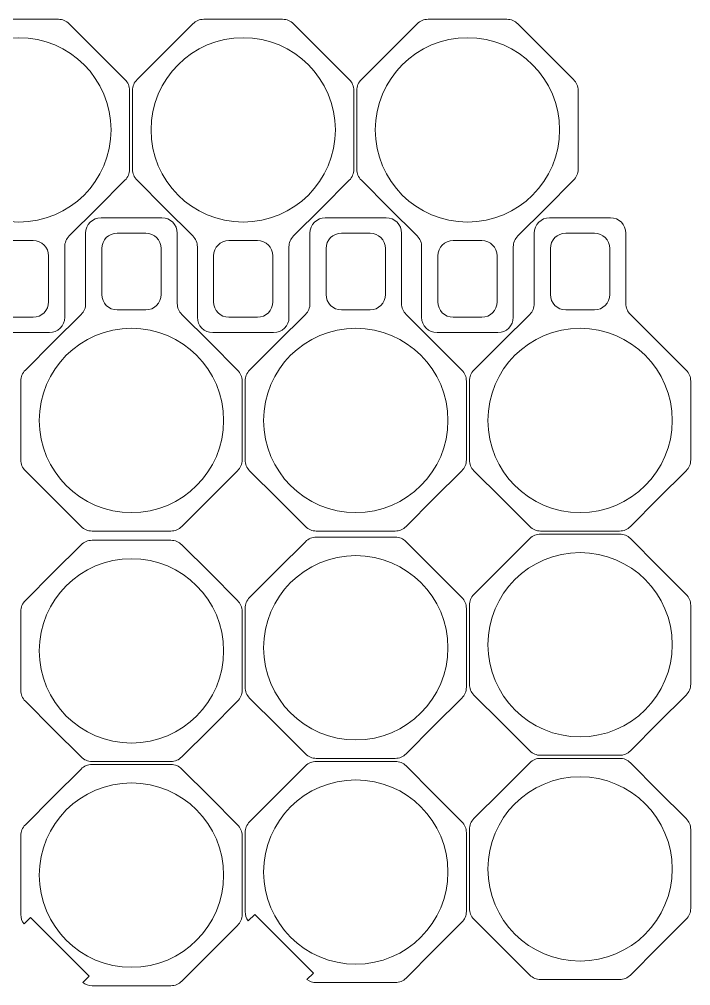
# Model space of a CAD drawing. Header units: centimetres. Extents: x -35.1 to 37.8, y 61.5 to 93.7.
# Drawn here: x 15.97 to 37.82, y 62.22 to 93.68 of the extents above; entities that cross this region are included whole.
import ezdxf

# ---------------------------------------------------------------- set-up
doc = ezdxf.new("R2010")
doc.units = ezdxf.units.CM
doc.header["$MEASUREMENT"] = 0
doc.layers.add('Layer 1', color=7, linetype='Continuous')

msp = doc.modelspace()

# ---------------------------------------------------------------- linework, layer by layer
at = {"layer": 'Layer 1', "lineweight": 9}
for points, knots in [([(17.44861, 86.27296), (17.44861, 86.27296), (17.44861, 83.98007), (17.44861, 83.98007), (17.44861, 83.98007), (17.44861, 83.70468), (17.224, 83.48007), (16.94861, 83.48007), (16.94861, 83.48007), (16.94861, 83.48007), (14.96627, 83.48007), (14.96627, 83.48007), (14.96627, 83.48007), (14.69088, 83.48007), (14.46627, 83.70468), (14.46627, 83.98007), (14.46627, 83.98007), (14.46627, 83.98007), (14.46627, 86.27296), (14.46627, 86.27296), (14.46627, 86.27296), (14.46627, 86.41066), (14.41719, 86.52915), (14.31983, 86.62652), (14.31983, 86.62652), (14.31983, 86.62652), (13.41186, 87.53449), (13.41186, 87.53449), (13.41186, 87.53449), (13.41186, 87.53449), (12.50389, 88.44245), (12.50389, 88.44245), (12.50389, 88.44245), (12.40652, 88.53982), (12.35744, 88.65831), (12.35744, 88.79601), (12.35744, 88.79601), (12.35744, 88.79601), (12.35744, 90.08007), (12.35744, 90.08007), (12.35744, 90.08007), (12.35744, 90.08007), (12.35744, 91.36413), (12.35744, 91.36413), (12.35744, 91.36413), (12.35744, 91.50183), (12.40652, 91.62032), (12.50389, 91.71769), (12.50389, 91.71769), (12.50389, 91.71769), (13.41186, 92.62565), (13.41186, 92.62565), (13.41186, 92.62565), (13.41186, 92.62565), (14.31982, 93.53362), (14.31982, 93.53362), (14.31982, 93.53362), (14.41719, 93.63099), (14.53568, 93.68007), (14.67338, 93.68007), (14.67338, 93.68007), (14.67338, 93.68007), (15.95744, 93.68007), (15.95744, 93.68007), (15.95744, 93.68007), (15.95744, 93.68007), (17.2415, 93.68007), (17.2415, 93.68007), (17.2415, 93.68007), (17.3792, 93.68007), (17.49769, 93.63099), (17.59506, 93.53362), (17.59506, 93.53362), (17.59506, 93.53362), (18.50302, 92.62565), (18.50302, 92.62565), (18.50302, 92.62565), (18.50302, 92.62565), (19.41099, 91.71769), (19.41099, 91.71769), (19.41099, 91.71769), (19.50836, 91.62032), (19.55744, 91.50183), (19.55744, 91.36413), (19.55744, 91.36413), (19.55744, 91.36413), (19.55744, 90.08007), (19.55744, 90.08007), (19.55744, 90.08007), (19.55744, 90.08007), (19.55744, 88.79601), (19.55744, 88.79601), (19.55744, 88.79601), (19.55744, 88.65831), (19.50836, 88.53982), (19.41099, 88.44245), (19.41099, 88.44245), (19.41099, 88.44245), (18.50302, 87.53449), (18.50302, 87.53449), (18.50302, 87.53449), (18.50302, 87.53449), (17.59505, 86.62652), (17.59505, 86.62652), (17.59505, 86.62652), (17.49768, 86.52915), (17.44861, 86.41066), (17.44861, 86.27296)], [0, 0, 0, 0, 0.03571429, 0.03571429, 0.03571429, 0.03571429, 0.07142857, 0.07142857, 0.07142857, 0.07142857, 0.10714286, 0.10714286, 0.10714286, 0.10714286, 0.14285714, 0.14285714, 0.14285714, 0.14285714, 0.17857143, 0.17857143, 0.17857143, 0.17857143, 0.21428571, 0.21428571, 0.21428571, 0.21428571, 0.25, 0.25, 0.25, 0.25, 0.28571429, 0.28571429, 0.28571429, 0.28571429, 0.32142857, 0.32142857, 0.32142857, 0.32142857, 0.35714286, 0.35714286, 0.35714286, 0.35714286, 0.39285714, 0.39285714, 0.39285714, 0.39285714, 0.42857143, 0.42857143, 0.42857143, 0.42857143, 0.46428571, 0.46428571, 0.46428571, 0.46428571, 0.5, 0.5, 0.5, 0.5, 0.53571429, 0.53571429, 0.53571429, 0.53571429, 0.57142857, 0.57142857, 0.57142857, 0.57142857, 0.60714286, 0.60714286, 0.60714286, 0.60714286, 0.64285714, 0.64285714, 0.64285714, 0.64285714, 0.67857143, 0.67857143, 0.67857143, 0.67857143, 0.71428571, 0.71428571, 0.71428571, 0.71428571, 0.75, 0.75, 0.75, 0.75, 0.78571429, 0.78571429, 0.78571429, 0.78571429, 0.82142857, 0.82142857, 0.82142857, 0.82142857, 0.85714286, 0.85714286, 0.85714286, 0.85714286, 0.89285714, 0.89285714, 0.89285714, 0.89285714, 0.92857143, 0.92857143, 0.92857143, 0.92857143, 1, 1, 1, 1]), ([(24.74861, 86.27296), (24.74861, 86.27296), (24.74861, 83.98007), (24.74861, 83.98007), (24.74861, 83.98007), (24.74861, 83.70468), (24.524, 83.48007), (24.24861, 83.48007), (24.24861, 83.48007), (24.24861, 83.48007), (22.26627, 83.48007), (22.26627, 83.48007), (22.26627, 83.48007), (21.99088, 83.48007), (21.76627, 83.70468), (21.76627, 83.98007), (21.76627, 83.98007), (21.76627, 83.98007), (21.76627, 86.27296), (21.76627, 86.27296), (21.76627, 86.27296), (21.76627, 86.41066), (21.71719, 86.52915), (21.61983, 86.62652), (21.61983, 86.62652), (21.61983, 86.62652), (20.71186, 87.53449), (20.71186, 87.53449), (20.71186, 87.53449), (20.71186, 87.53449), (19.80389, 88.44245), (19.80389, 88.44245), (19.80389, 88.44245), (19.70652, 88.53982), (19.65744, 88.65831), (19.65744, 88.79601), (19.65744, 88.79601), (19.65744, 88.79601), (19.65744, 90.08007), (19.65744, 90.08007), (19.65744, 90.08007), (19.65744, 90.08007), (19.65744, 91.36413), (19.65744, 91.36413), (19.65744, 91.36413), (19.65744, 91.50183), (19.70652, 91.62032), (19.80389, 91.71769), (19.80389, 91.71769), (19.80389, 91.71769), (20.71186, 92.62565), (20.71186, 92.62565), (20.71186, 92.62565), (20.71186, 92.62565), (21.61982, 93.53362), (21.61982, 93.53362), (21.61982, 93.53362), (21.71719, 93.63099), (21.83568, 93.68007), (21.97338, 93.68007), (21.97338, 93.68007), (21.97338, 93.68007), (23.25744, 93.68007), (23.25744, 93.68007), (23.25744, 93.68007), (23.25744, 93.68007), (24.5415, 93.68007), (24.5415, 93.68007), (24.5415, 93.68007), (24.6792, 93.68007), (24.79769, 93.63099), (24.89506, 93.53362), (24.89506, 93.53362), (24.89506, 93.53362), (25.80302, 92.62565), (25.80302, 92.62565), (25.80302, 92.62565), (25.80302, 92.62565), (26.71099, 91.71769), (26.71099, 91.71769), (26.71099, 91.71769), (26.80836, 91.62032), (26.85744, 91.50183), (26.85744, 91.36413), (26.85744, 91.36413), (26.85744, 91.36413), (26.85744, 90.08007), (26.85744, 90.08007), (26.85744, 90.08007), (26.85744, 90.08007), (26.85744, 88.79601), (26.85744, 88.79601), (26.85744, 88.79601), (26.85744, 88.65831), (26.80836, 88.53982), (26.71099, 88.44245), (26.71099, 88.44245), (26.71099, 88.44245), (25.80302, 87.53449), (25.80302, 87.53449), (25.80302, 87.53449), (25.80302, 87.53449), (24.89505, 86.62652), (24.89505, 86.62652), (24.89505, 86.62652), (24.79768, 86.52915), (24.74861, 86.41066), (24.74861, 86.27296)], [0, 0, 0, 0, 0.03571429, 0.03571429, 0.03571429, 0.03571429, 0.07142857, 0.07142857, 0.07142857, 0.07142857, 0.10714286, 0.10714286, 0.10714286, 0.10714286, 0.14285714, 0.14285714, 0.14285714, 0.14285714, 0.17857143, 0.17857143, 0.17857143, 0.17857143, 0.21428571, 0.21428571, 0.21428571, 0.21428571, 0.25, 0.25, 0.25, 0.25, 0.28571429, 0.28571429, 0.28571429, 0.28571429, 0.32142857, 0.32142857, 0.32142857, 0.32142857, 0.35714286, 0.35714286, 0.35714286, 0.35714286, 0.39285714, 0.39285714, 0.39285714, 0.39285714, 0.42857143, 0.42857143, 0.42857143, 0.42857143, 0.46428571, 0.46428571, 0.46428571, 0.46428571, 0.5, 0.5, 0.5, 0.5, 0.53571429, 0.53571429, 0.53571429, 0.53571429, 0.57142857, 0.57142857, 0.57142857, 0.57142857, 0.60714286, 0.60714286, 0.60714286, 0.60714286, 0.64285714, 0.64285714, 0.64285714, 0.64285714, 0.67857143, 0.67857143, 0.67857143, 0.67857143, 0.71428571, 0.71428571, 0.71428571, 0.71428571, 0.75, 0.75, 0.75, 0.75, 0.78571429, 0.78571429, 0.78571429, 0.78571429, 0.82142857, 0.82142857, 0.82142857, 0.82142857, 0.85714286, 0.85714286, 0.85714286, 0.85714286, 0.89285714, 0.89285714, 0.89285714, 0.89285714, 0.92857143, 0.92857143, 0.92857143, 0.92857143, 1, 1, 1, 1]), ([(32.04861, 86.27296), (32.04861, 86.27296), (32.04861, 83.98007), (32.04861, 83.98007), (32.04861, 83.98007), (32.04861, 83.70468), (31.824, 83.48007), (31.54861, 83.48007), (31.54861, 83.48007), (31.54861, 83.48007), (29.56627, 83.48007), (29.56627, 83.48007), (29.56627, 83.48007), (29.29088, 83.48007), (29.06627, 83.70468), (29.06627, 83.98007), (29.06627, 83.98007), (29.06627, 83.98007), (29.06627, 86.27296), (29.06627, 86.27296), (29.06627, 86.27296), (29.06627, 86.41066), (29.01719, 86.52915), (28.91983, 86.62652), (28.91983, 86.62652), (28.91983, 86.62652), (28.01186, 87.53449), (28.01186, 87.53449), (28.01186, 87.53449), (28.01186, 87.53449), (27.10389, 88.44245), (27.10389, 88.44245), (27.10389, 88.44245), (27.00652, 88.53982), (26.95744, 88.65831), (26.95744, 88.79601), (26.95744, 88.79601), (26.95744, 88.79601), (26.95744, 90.08007), (26.95744, 90.08007), (26.95744, 90.08007), (26.95744, 90.08007), (26.95744, 91.36413), (26.95744, 91.36413), (26.95744, 91.36413), (26.95744, 91.50183), (27.00652, 91.62032), (27.10389, 91.71769), (27.10389, 91.71769), (27.10389, 91.71769), (28.01186, 92.62565), (28.01186, 92.62565), (28.01186, 92.62565), (28.01186, 92.62565), (28.91982, 93.53362), (28.91982, 93.53362), (28.91982, 93.53362), (29.01719, 93.63099), (29.13568, 93.68007), (29.27338, 93.68007), (29.27338, 93.68007), (29.27338, 93.68007), (30.55744, 93.68007), (30.55744, 93.68007), (30.55744, 93.68007), (30.55744, 93.68007), (31.8415, 93.68007), (31.8415, 93.68007), (31.8415, 93.68007), (31.9792, 93.68007), (32.09769, 93.63099), (32.19506, 93.53362), (32.19506, 93.53362), (32.19506, 93.53362), (33.10302, 92.62565), (33.10302, 92.62565), (33.10302, 92.62565), (33.10302, 92.62565), (34.01099, 91.71769), (34.01099, 91.71769), (34.01099, 91.71769), (34.10836, 91.62032), (34.15744, 91.50183), (34.15744, 91.36413), (34.15744, 91.36413), (34.15744, 91.36413), (34.15744, 90.08007), (34.15744, 90.08007), (34.15744, 90.08007), (34.15744, 90.08007), (34.15744, 88.79601), (34.15744, 88.79601), (34.15744, 88.79601), (34.15744, 88.65831), (34.10836, 88.53982), (34.01099, 88.44245), (34.01099, 88.44245), (34.01099, 88.44245), (33.10302, 87.53449), (33.10302, 87.53449), (33.10302, 87.53449), (33.10302, 87.53449), (32.19505, 86.62652), (32.19505, 86.62652), (32.19505, 86.62652), (32.09768, 86.52915), (32.04861, 86.41066), (32.04861, 86.27296)], [0, 0, 0, 0, 0.03571429, 0.03571429, 0.03571429, 0.03571429, 0.07142857, 0.07142857, 0.07142857, 0.07142857, 0.10714286, 0.10714286, 0.10714286, 0.10714286, 0.14285714, 0.14285714, 0.14285714, 0.14285714, 0.17857143, 0.17857143, 0.17857143, 0.17857143, 0.21428571, 0.21428571, 0.21428571, 0.21428571, 0.25, 0.25, 0.25, 0.25, 0.28571429, 0.28571429, 0.28571429, 0.28571429, 0.32142857, 0.32142857, 0.32142857, 0.32142857, 0.35714286, 0.35714286, 0.35714286, 0.35714286, 0.39285714, 0.39285714, 0.39285714, 0.39285714, 0.42857143, 0.42857143, 0.42857143, 0.42857143, 0.46428571, 0.46428571, 0.46428571, 0.46428571, 0.5, 0.5, 0.5, 0.5, 0.53571429, 0.53571429, 0.53571429, 0.53571429, 0.57142857, 0.57142857, 0.57142857, 0.57142857, 0.60714286, 0.60714286, 0.60714286, 0.60714286, 0.64285714, 0.64285714, 0.64285714, 0.64285714, 0.67857143, 0.67857143, 0.67857143, 0.67857143, 0.71428571, 0.71428571, 0.71428571, 0.71428571, 0.75, 0.75, 0.75, 0.75, 0.78571429, 0.78571429, 0.78571429, 0.78571429, 0.82142857, 0.82142857, 0.82142857, 0.82142857, 0.85714286, 0.85714286, 0.85714286, 0.85714286, 0.89285714, 0.89285714, 0.89285714, 0.89285714, 0.92857143, 0.92857143, 0.92857143, 0.92857143, 1, 1, 1, 1]), ([(18.95744, 90.08007), (18.95744, 88.42322), (17.61429, 87.08007), (15.95744, 87.08007), (15.95744, 87.08007), (14.30059, 87.08007), (12.95744, 88.42322), (12.95744, 90.08007), (12.95744, 90.08007), (12.95744, 91.73692), (14.30059, 93.08007), (15.95744, 93.08007), (15.95744, 93.08007), (17.61429, 93.08007), (18.95744, 91.73692), (18.95744, 90.08007)], [0, 0, 0, 0, 0.2, 0.2, 0.2, 0.2, 0.4, 0.4, 0.4, 0.4, 0.6, 0.6, 0.6, 0.6, 1, 1, 1, 1]), ([(26.25744, 90.08007), (26.25744, 88.42322), (24.91429, 87.08007), (23.25744, 87.08007), (23.25744, 87.08007), (21.60059, 87.08007), (20.25744, 88.42322), (20.25744, 90.08007), (20.25744, 90.08007), (20.25744, 91.73692), (21.60059, 93.08007), (23.25744, 93.08007), (23.25744, 93.08007), (24.91429, 93.08007), (26.25744, 91.73692), (26.25744, 90.08007)], [0, 0, 0, 0, 0.2, 0.2, 0.2, 0.2, 0.4, 0.4, 0.4, 0.4, 0.6, 0.6, 0.6, 0.6, 1, 1, 1, 1]), ([(33.55744, 90.08007), (33.55744, 88.42322), (32.21429, 87.08007), (30.55744, 87.08007), (30.55744, 87.08007), (28.90059, 87.08007), (27.55744, 88.42322), (27.55744, 90.08007), (27.55744, 90.08007), (27.55744, 91.73692), (28.90059, 93.08007), (30.55744, 93.08007), (30.55744, 93.08007), (32.21429, 93.08007), (33.55744, 91.73692), (33.55744, 90.08007)], [0, 0, 0, 0, 0.2, 0.2, 0.2, 0.2, 0.4, 0.4, 0.4, 0.4, 0.6, 0.6, 0.6, 0.6, 1, 1, 1, 1]), ([(18.13072, 84.42812), (18.13072, 84.42812), (18.13072, 86.72101), (18.13072, 86.72101), (18.13072, 86.72101), (18.13072, 86.9964), (18.35533, 87.22101), (18.63072, 87.22101), (18.63072, 87.22101), (18.63072, 87.22101), (20.61306, 87.22101), (20.61306, 87.22101), (20.61306, 87.22101), (20.88845, 87.22101), (21.11306, 86.9964), (21.11306, 86.72101), (21.11306, 86.72101), (21.11306, 86.72101), (21.11306, 84.42812), (21.11306, 84.42812), (21.11306, 84.42812), (21.11306, 84.29042), (21.16214, 84.17193), (21.2595, 84.07456), (21.2595, 84.07456), (21.2595, 84.07456), (22.16747, 83.16659), (22.16747, 83.16659), (22.16747, 83.16659), (22.16747, 83.16659), (23.07544, 82.25863), (23.07544, 82.25863), (23.07544, 82.25863), (23.17281, 82.16126), (23.22189, 82.04277), (23.22189, 81.90507), (23.22189, 81.90507), (23.22189, 81.90507), (23.22189, 80.62101), (23.22189, 80.62101), (23.22189, 80.62101), (23.22189, 80.62101), (23.22189, 79.33695), (23.22189, 79.33695), (23.22189, 79.33695), (23.22189, 79.19925), (23.17281, 79.08076), (23.07544, 78.98339), (23.07544, 78.98339), (23.07544, 78.98339), (22.16747, 78.07543), (22.16747, 78.07543), (22.16747, 78.07543), (22.16747, 78.07543), (21.25951, 77.16746), (21.25951, 77.16746), (21.25951, 77.16746), (21.16214, 77.07009), (21.04365, 77.02101), (20.90595, 77.02101), (20.90595, 77.02101), (20.90595, 77.02101), (19.62189, 77.02101), (19.62189, 77.02101), (19.62189, 77.02101), (19.62189, 77.02101), (18.33783, 77.02101), (18.33783, 77.02101), (18.33783, 77.02101), (18.20013, 77.02101), (18.08164, 77.07009), (17.98427, 77.16746), (17.98427, 77.16746), (17.98427, 77.16746), (17.07631, 78.07543), (17.07631, 78.07543), (17.07631, 78.07543), (17.07631, 78.07543), (16.16834, 78.98339), (16.16834, 78.98339), (16.16834, 78.98339), (16.07097, 79.08076), (16.02189, 79.19925), (16.02189, 79.33695), (16.02189, 79.33695), (16.02189, 79.33695), (16.02189, 80.62101), (16.02189, 80.62101), (16.02189, 80.62101), (16.02189, 80.62101), (16.02189, 81.90507), (16.02189, 81.90507), (16.02189, 81.90507), (16.02189, 82.04277), (16.07097, 82.16126), (16.16834, 82.25863), (16.16834, 82.25863), (16.16834, 82.25863), (17.07631, 83.16659), (17.07631, 83.16659), (17.07631, 83.16659), (17.07631, 83.16659), (17.98428, 84.07456), (17.98428, 84.07456), (17.98428, 84.07456), (18.08165, 84.17193), (18.13072, 84.29042), (18.13072, 84.42812)], [0, 0, 0, 0, 0.03571429, 0.03571429, 0.03571429, 0.03571429, 0.07142857, 0.07142857, 0.07142857, 0.07142857, 0.10714286, 0.10714286, 0.10714286, 0.10714286, 0.14285714, 0.14285714, 0.14285714, 0.14285714, 0.17857143, 0.17857143, 0.17857143, 0.17857143, 0.21428571, 0.21428571, 0.21428571, 0.21428571, 0.25, 0.25, 0.25, 0.25, 0.28571429, 0.28571429, 0.28571429, 0.28571429, 0.32142857, 0.32142857, 0.32142857, 0.32142857, 0.35714286, 0.35714286, 0.35714286, 0.35714286, 0.39285714, 0.39285714, 0.39285714, 0.39285714, 0.42857143, 0.42857143, 0.42857143, 0.42857143, 0.46428571, 0.46428571, 0.46428571, 0.46428571, 0.5, 0.5, 0.5, 0.5, 0.53571429, 0.53571429, 0.53571429, 0.53571429, 0.57142857, 0.57142857, 0.57142857, 0.57142857, 0.60714286, 0.60714286, 0.60714286, 0.60714286, 0.64285714, 0.64285714, 0.64285714, 0.64285714, 0.67857143, 0.67857143, 0.67857143, 0.67857143, 0.71428571, 0.71428571, 0.71428571, 0.71428571, 0.75, 0.75, 0.75, 0.75, 0.78571429, 0.78571429, 0.78571429, 0.78571429, 0.82142857, 0.82142857, 0.82142857, 0.82142857, 0.85714286, 0.85714286, 0.85714286, 0.85714286, 0.89285714, 0.89285714, 0.89285714, 0.89285714, 0.92857143, 0.92857143, 0.92857143, 0.92857143, 1, 1, 1, 1]), ([(25.43072, 84.42812), (25.43072, 84.42812), (25.43072, 86.72101), (25.43072, 86.72101), (25.43072, 86.72101), (25.43072, 86.9964), (25.65533, 87.22101), (25.93072, 87.22101), (25.93072, 87.22101), (25.93072, 87.22101), (27.91306, 87.22101), (27.91306, 87.22101), (27.91306, 87.22101), (28.18845, 87.22101), (28.41306, 86.9964), (28.41306, 86.72101), (28.41306, 86.72101), (28.41306, 86.72101), (28.41306, 84.42812), (28.41306, 84.42812), (28.41306, 84.42812), (28.41306, 84.29042), (28.46214, 84.17193), (28.5595, 84.07456), (28.5595, 84.07456), (28.5595, 84.07456), (29.46747, 83.16659), (29.46747, 83.16659), (29.46747, 83.16659), (29.46747, 83.16659), (30.37544, 82.25863), (30.37544, 82.25863), (30.37544, 82.25863), (30.47281, 82.16126), (30.52189, 82.04277), (30.52189, 81.90507), (30.52189, 81.90507), (30.52189, 81.90507), (30.52189, 80.62101), (30.52189, 80.62101), (30.52189, 80.62101), (30.52189, 80.62101), (30.52189, 79.33695), (30.52189, 79.33695), (30.52189, 79.33695), (30.52189, 79.19925), (30.47281, 79.08076), (30.37544, 78.98339), (30.37544, 78.98339), (30.37544, 78.98339), (29.46747, 78.07543), (29.46747, 78.07543), (29.46747, 78.07543), (29.46747, 78.07543), (28.55951, 77.16746), (28.55951, 77.16746), (28.55951, 77.16746), (28.46214, 77.07009), (28.34365, 77.02101), (28.20595, 77.02101), (28.20595, 77.02101), (28.20595, 77.02101), (26.92189, 77.02101), (26.92189, 77.02101), (26.92189, 77.02101), (26.92189, 77.02101), (25.63783, 77.02101), (25.63783, 77.02101), (25.63783, 77.02101), (25.50013, 77.02101), (25.38164, 77.07009), (25.28427, 77.16746), (25.28427, 77.16746), (25.28427, 77.16746), (24.37631, 78.07543), (24.37631, 78.07543), (24.37631, 78.07543), (24.37631, 78.07543), (23.46834, 78.98339), (23.46834, 78.98339), (23.46834, 78.98339), (23.37097, 79.08076), (23.32189, 79.19925), (23.32189, 79.33695), (23.32189, 79.33695), (23.32189, 79.33695), (23.32189, 80.62101), (23.32189, 80.62101), (23.32189, 80.62101), (23.32189, 80.62101), (23.32189, 81.90507), (23.32189, 81.90507), (23.32189, 81.90507), (23.32189, 82.04277), (23.37097, 82.16126), (23.46834, 82.25863), (23.46834, 82.25863), (23.46834, 82.25863), (24.37631, 83.16659), (24.37631, 83.16659), (24.37631, 83.16659), (24.37631, 83.16659), (25.28428, 84.07456), (25.28428, 84.07456), (25.28428, 84.07456), (25.38165, 84.17193), (25.43072, 84.29042), (25.43072, 84.42812)], [0, 0, 0, 0, 0.03571429, 0.03571429, 0.03571429, 0.03571429, 0.07142857, 0.07142857, 0.07142857, 0.07142857, 0.10714286, 0.10714286, 0.10714286, 0.10714286, 0.14285714, 0.14285714, 0.14285714, 0.14285714, 0.17857143, 0.17857143, 0.17857143, 0.17857143, 0.21428571, 0.21428571, 0.21428571, 0.21428571, 0.25, 0.25, 0.25, 0.25, 0.28571429, 0.28571429, 0.28571429, 0.28571429, 0.32142857, 0.32142857, 0.32142857, 0.32142857, 0.35714286, 0.35714286, 0.35714286, 0.35714286, 0.39285714, 0.39285714, 0.39285714, 0.39285714, 0.42857143, 0.42857143, 0.42857143, 0.42857143, 0.46428571, 0.46428571, 0.46428571, 0.46428571, 0.5, 0.5, 0.5, 0.5, 0.53571429, 0.53571429, 0.53571429, 0.53571429, 0.57142857, 0.57142857, 0.57142857, 0.57142857, 0.60714286, 0.60714286, 0.60714286, 0.60714286, 0.64285714, 0.64285714, 0.64285714, 0.64285714, 0.67857143, 0.67857143, 0.67857143, 0.67857143, 0.71428571, 0.71428571, 0.71428571, 0.71428571, 0.75, 0.75, 0.75, 0.75, 0.78571429, 0.78571429, 0.78571429, 0.78571429, 0.82142857, 0.82142857, 0.82142857, 0.82142857, 0.85714286, 0.85714286, 0.85714286, 0.85714286, 0.89285714, 0.89285714, 0.89285714, 0.89285714, 0.92857143, 0.92857143, 0.92857143, 0.92857143, 1, 1, 1, 1]), ([(32.73072, 84.42812), (32.73072, 84.42812), (32.73072, 86.72101), (32.73072, 86.72101), (32.73072, 86.72101), (32.73072, 86.9964), (32.95533, 87.22101), (33.23072, 87.22101), (33.23072, 87.22101), (33.23072, 87.22101), (35.21306, 87.22101), (35.21306, 87.22101), (35.21306, 87.22101), (35.48845, 87.22101), (35.71306, 86.9964), (35.71306, 86.72101), (35.71306, 86.72101), (35.71306, 86.72101), (35.71306, 84.42812), (35.71306, 84.42812), (35.71306, 84.42812), (35.71306, 84.29042), (35.76214, 84.17193), (35.8595, 84.07456), (35.8595, 84.07456), (35.8595, 84.07456), (36.76747, 83.16659), (36.76747, 83.16659), (36.76747, 83.16659), (36.76747, 83.16659), (37.67544, 82.25863), (37.67544, 82.25863), (37.67544, 82.25863), (37.77281, 82.16126), (37.82189, 82.04277), (37.82189, 81.90507), (37.82189, 81.90507), (37.82189, 81.90507), (37.82189, 80.62101), (37.82189, 80.62101), (37.82189, 80.62101), (37.82189, 80.62101), (37.82189, 79.33695), (37.82189, 79.33695), (37.82189, 79.33695), (37.82189, 79.19925), (37.77281, 79.08076), (37.67544, 78.98339), (37.67544, 78.98339), (37.67544, 78.98339), (36.76747, 78.07543), (36.76747, 78.07543), (36.76747, 78.07543), (36.76747, 78.07543), (35.85951, 77.16746), (35.85951, 77.16746), (35.85951, 77.16746), (35.76214, 77.07009), (35.64365, 77.02101), (35.50595, 77.02101), (35.50595, 77.02101), (35.50595, 77.02101), (34.22189, 77.02101), (34.22189, 77.02101), (34.22189, 77.02101), (34.22189, 77.02101), (32.93783, 77.02101), (32.93783, 77.02101), (32.93783, 77.02101), (32.80013, 77.02101), (32.68164, 77.07009), (32.58427, 77.16746), (32.58427, 77.16746), (32.58427, 77.16746), (31.67631, 78.07543), (31.67631, 78.07543), (31.67631, 78.07543), (31.67631, 78.07543), (30.76834, 78.98339), (30.76834, 78.98339), (30.76834, 78.98339), (30.67097, 79.08076), (30.62189, 79.19925), (30.62189, 79.33695), (30.62189, 79.33695), (30.62189, 79.33695), (30.62189, 80.62101), (30.62189, 80.62101), (30.62189, 80.62101), (30.62189, 80.62101), (30.62189, 81.90507), (30.62189, 81.90507), (30.62189, 81.90507), (30.62189, 82.04277), (30.67097, 82.16126), (30.76834, 82.25863), (30.76834, 82.25863), (30.76834, 82.25863), (31.67631, 83.16659), (31.67631, 83.16659), (31.67631, 83.16659), (31.67631, 83.16659), (32.58428, 84.07456), (32.58428, 84.07456), (32.58428, 84.07456), (32.68165, 84.17193), (32.73072, 84.29042), (32.73072, 84.42812)], [0, 0, 0, 0, 0.03571429, 0.03571429, 0.03571429, 0.03571429, 0.07142857, 0.07142857, 0.07142857, 0.07142857, 0.10714286, 0.10714286, 0.10714286, 0.10714286, 0.14285714, 0.14285714, 0.14285714, 0.14285714, 0.17857143, 0.17857143, 0.17857143, 0.17857143, 0.21428571, 0.21428571, 0.21428571, 0.21428571, 0.25, 0.25, 0.25, 0.25, 0.28571429, 0.28571429, 0.28571429, 0.28571429, 0.32142857, 0.32142857, 0.32142857, 0.32142857, 0.35714286, 0.35714286, 0.35714286, 0.35714286, 0.39285714, 0.39285714, 0.39285714, 0.39285714, 0.42857143, 0.42857143, 0.42857143, 0.42857143, 0.46428571, 0.46428571, 0.46428571, 0.46428571, 0.5, 0.5, 0.5, 0.5, 0.53571429, 0.53571429, 0.53571429, 0.53571429, 0.57142857, 0.57142857, 0.57142857, 0.57142857, 0.60714286, 0.60714286, 0.60714286, 0.60714286, 0.64285714, 0.64285714, 0.64285714, 0.64285714, 0.67857143, 0.67857143, 0.67857143, 0.67857143, 0.71428571, 0.71428571, 0.71428571, 0.71428571, 0.75, 0.75, 0.75, 0.75, 0.78571429, 0.78571429, 0.78571429, 0.78571429, 0.82142857, 0.82142857, 0.82142857, 0.82142857, 0.85714286, 0.85714286, 0.85714286, 0.85714286, 0.89285714, 0.89285714, 0.89285714, 0.89285714, 0.92857143, 0.92857143, 0.92857143, 0.92857143, 1, 1, 1, 1]), ([(18.65616, 84.72101), (18.65616, 84.72101), (18.65616, 86.21966), (18.65616, 86.21966), (18.65616, 86.21966), (18.65616, 86.49505), (18.88077, 86.71966), (19.15616, 86.71966), (19.15616, 86.71966), (19.15616, 86.71966), (20.08762, 86.71966), (20.08762, 86.71966), (20.08762, 86.71966), (20.36301, 86.71966), (20.58762, 86.49505), (20.58762, 86.21966), (20.58762, 86.21966), (20.58762, 86.21966), (20.58762, 84.72101), (20.58762, 84.72101), (20.58762, 84.72101), (20.58762, 84.44562), (20.36301, 84.22101), (20.08762, 84.22101), (20.08762, 84.22101), (20.08762, 84.22101), (19.15616, 84.22101), (19.15616, 84.22101), (19.15616, 84.22101), (18.88077, 84.22101), (18.65616, 84.44562), (18.65616, 84.72101)], [0, 0, 0, 0, 0.11111111, 0.11111111, 0.11111111, 0.11111111, 0.22222222, 0.22222222, 0.22222222, 0.22222222, 0.33333333, 0.33333333, 0.33333333, 0.33333333, 0.44444444, 0.44444444, 0.44444444, 0.44444444, 0.55555556, 0.55555556, 0.55555556, 0.55555556, 0.66666667, 0.66666667, 0.66666667, 0.66666667, 0.77777778, 0.77777778, 0.77777778, 0.77777778, 1, 1, 1, 1]), ([(25.95616, 84.72101), (25.95616, 84.72101), (25.95616, 86.21966), (25.95616, 86.21966), (25.95616, 86.21966), (25.95616, 86.49505), (26.18077, 86.71966), (26.45616, 86.71966), (26.45616, 86.71966), (26.45616, 86.71966), (27.38762, 86.71966), (27.38762, 86.71966), (27.38762, 86.71966), (27.66301, 86.71966), (27.88762, 86.49505), (27.88762, 86.21966), (27.88762, 86.21966), (27.88762, 86.21966), (27.88762, 84.72101), (27.88762, 84.72101), (27.88762, 84.72101), (27.88762, 84.44562), (27.66301, 84.22101), (27.38762, 84.22101), (27.38762, 84.22101), (27.38762, 84.22101), (26.45616, 84.22101), (26.45616, 84.22101), (26.45616, 84.22101), (26.18077, 84.22101), (25.95616, 84.44562), (25.95616, 84.72101)], [0, 0, 0, 0, 0.11111111, 0.11111111, 0.11111111, 0.11111111, 0.22222222, 0.22222222, 0.22222222, 0.22222222, 0.33333333, 0.33333333, 0.33333333, 0.33333333, 0.44444444, 0.44444444, 0.44444444, 0.44444444, 0.55555556, 0.55555556, 0.55555556, 0.55555556, 0.66666667, 0.66666667, 0.66666667, 0.66666667, 0.77777778, 0.77777778, 0.77777778, 0.77777778, 1, 1, 1, 1]), ([(33.25616, 84.72101), (33.25616, 84.72101), (33.25616, 86.21966), (33.25616, 86.21966), (33.25616, 86.21966), (33.25616, 86.49505), (33.48077, 86.71966), (33.75616, 86.71966), (33.75616, 86.71966), (33.75616, 86.71966), (34.68762, 86.71966), (34.68762, 86.71966), (34.68762, 86.71966), (34.96301, 86.71966), (35.18762, 86.49505), (35.18762, 86.21966), (35.18762, 86.21966), (35.18762, 86.21966), (35.18762, 84.72101), (35.18762, 84.72101), (35.18762, 84.72101), (35.18762, 84.44562), (34.96301, 84.22101), (34.68762, 84.22101), (34.68762, 84.22101), (34.68762, 84.22101), (33.75616, 84.22101), (33.75616, 84.22101), (33.75616, 84.22101), (33.48077, 84.22101), (33.25616, 84.44562), (33.25616, 84.72101)], [0, 0, 0, 0, 0.11111111, 0.11111111, 0.11111111, 0.11111111, 0.22222222, 0.22222222, 0.22222222, 0.22222222, 0.33333333, 0.33333333, 0.33333333, 0.33333333, 0.44444444, 0.44444444, 0.44444444, 0.44444444, 0.55555556, 0.55555556, 0.55555556, 0.55555556, 0.66666667, 0.66666667, 0.66666667, 0.66666667, 0.77777778, 0.77777778, 0.77777778, 0.77777778, 1, 1, 1, 1]), ([(16.92317, 85.98007), (16.92317, 85.98007), (16.92317, 84.48142), (16.92317, 84.48142), (16.92317, 84.48142), (16.92317, 84.20603), (16.69856, 83.98142), (16.42317, 83.98142), (16.42317, 83.98142), (16.42317, 83.98142), (15.49171, 83.98142), (15.49171, 83.98142), (15.49171, 83.98142), (15.21632, 83.98142), (14.99171, 84.20603), (14.99171, 84.48142), (14.99171, 84.48142), (14.99171, 84.48142), (14.99171, 85.98007), (14.99171, 85.98007), (14.99171, 85.98007), (14.99171, 86.25546), (15.21632, 86.48007), (15.49171, 86.48007), (15.49171, 86.48007), (15.49171, 86.48007), (16.42317, 86.48007), (16.42317, 86.48007), (16.42317, 86.48007), (16.69856, 86.48007), (16.92317, 86.25546), (16.92317, 85.98007)], [0, 0, 0, 0, 0.11111111, 0.11111111, 0.11111111, 0.11111111, 0.22222222, 0.22222222, 0.22222222, 0.22222222, 0.33333333, 0.33333333, 0.33333333, 0.33333333, 0.44444444, 0.44444444, 0.44444444, 0.44444444, 0.55555556, 0.55555556, 0.55555556, 0.55555556, 0.66666667, 0.66666667, 0.66666667, 0.66666667, 0.77777778, 0.77777778, 0.77777778, 0.77777778, 1, 1, 1, 1]), ([(24.22317, 85.98007), (24.22317, 85.98007), (24.22317, 84.48142), (24.22317, 84.48142), (24.22317, 84.48142), (24.22317, 84.20603), (23.99856, 83.98142), (23.72317, 83.98142), (23.72317, 83.98142), (23.72317, 83.98142), (22.79171, 83.98142), (22.79171, 83.98142), (22.79171, 83.98142), (22.51632, 83.98142), (22.29171, 84.20603), (22.29171, 84.48142), (22.29171, 84.48142), (22.29171, 84.48142), (22.29171, 85.98007), (22.29171, 85.98007), (22.29171, 85.98007), (22.29171, 86.25546), (22.51632, 86.48007), (22.79171, 86.48007), (22.79171, 86.48007), (22.79171, 86.48007), (23.72317, 86.48007), (23.72317, 86.48007), (23.72317, 86.48007), (23.99856, 86.48007), (24.22317, 86.25546), (24.22317, 85.98007)], [0, 0, 0, 0, 0.11111111, 0.11111111, 0.11111111, 0.11111111, 0.22222222, 0.22222222, 0.22222222, 0.22222222, 0.33333333, 0.33333333, 0.33333333, 0.33333333, 0.44444444, 0.44444444, 0.44444444, 0.44444444, 0.55555556, 0.55555556, 0.55555556, 0.55555556, 0.66666667, 0.66666667, 0.66666667, 0.66666667, 0.77777778, 0.77777778, 0.77777778, 0.77777778, 1, 1, 1, 1]), ([(31.52317, 85.98007), (31.52317, 85.98007), (31.52317, 84.48142), (31.52317, 84.48142), (31.52317, 84.48142), (31.52317, 84.20603), (31.29856, 83.98142), (31.02317, 83.98142), (31.02317, 83.98142), (31.02317, 83.98142), (30.09171, 83.98142), (30.09171, 83.98142), (30.09171, 83.98142), (29.81632, 83.98142), (29.59171, 84.20603), (29.59171, 84.48142), (29.59171, 84.48142), (29.59171, 84.48142), (29.59171, 85.98007), (29.59171, 85.98007), (29.59171, 85.98007), (29.59171, 86.25546), (29.81632, 86.48007), (30.09171, 86.48007), (30.09171, 86.48007), (30.09171, 86.48007), (31.02317, 86.48007), (31.02317, 86.48007), (31.02317, 86.48007), (31.29856, 86.48007), (31.52317, 86.25546), (31.52317, 85.98007)], [0, 0, 0, 0, 0.11111111, 0.11111111, 0.11111111, 0.11111111, 0.22222222, 0.22222222, 0.22222222, 0.22222222, 0.33333333, 0.33333333, 0.33333333, 0.33333333, 0.44444444, 0.44444444, 0.44444444, 0.44444444, 0.55555556, 0.55555556, 0.55555556, 0.55555556, 0.66666667, 0.66666667, 0.66666667, 0.66666667, 0.77777778, 0.77777778, 0.77777778, 0.77777778, 1, 1, 1, 1]), ([(16.62189, 80.62101), (16.62189, 82.27786), (17.96504, 83.62101), (19.62189, 83.62101), (19.62189, 83.62101), (21.27874, 83.62101), (22.62189, 82.27786), (22.62189, 80.62101), (22.62189, 80.62101), (22.62189, 78.96416), (21.27874, 77.62101), (19.62189, 77.62101), (19.62189, 77.62101), (17.96504, 77.62101), (16.62189, 78.96416), (16.62189, 80.62101)], [0, 0, 0, 0, 0.2, 0.2, 0.2, 0.2, 0.4, 0.4, 0.4, 0.4, 0.6, 0.6, 0.6, 0.6, 1, 1, 1, 1]), ([(23.92189, 80.62101), (23.92189, 82.27786), (25.26504, 83.62101), (26.92189, 83.62101), (26.92189, 83.62101), (28.57874, 83.62101), (29.92189, 82.27786), (29.92189, 80.62101), (29.92189, 80.62101), (29.92189, 78.96416), (28.57874, 77.62101), (26.92189, 77.62101), (26.92189, 77.62101), (25.26504, 77.62101), (23.92189, 78.96416), (23.92189, 80.62101)], [0, 0, 0, 0, 0.2, 0.2, 0.2, 0.2, 0.4, 0.4, 0.4, 0.4, 0.6, 0.6, 0.6, 0.6, 1, 1, 1, 1]), ([(31.22189, 80.62101), (31.22189, 82.27786), (32.56504, 83.62101), (34.22189, 83.62101), (34.22189, 83.62101), (35.87874, 83.62101), (37.22189, 82.27786), (37.22189, 80.62101), (37.22189, 80.62101), (37.22189, 78.96416), (35.87874, 77.62101), (34.22189, 77.62101), (34.22189, 77.62101), (32.56504, 77.62101), (31.22189, 78.96416), (31.22189, 80.62101)], [0, 0, 0, 0, 0.2, 0.2, 0.2, 0.2, 0.4, 0.4, 0.4, 0.4, 0.6, 0.6, 0.6, 0.6, 1, 1, 1, 1]), ([(29.46747, 70.67543), (29.46747, 70.67543), (28.55951, 69.76746), (28.55951, 69.76746), (28.55951, 69.76746), (28.46214, 69.67009), (28.34365, 69.62101), (28.20595, 69.62101), (28.20595, 69.62101), (28.20595, 69.62101), (26.92189, 69.62101), (26.92189, 69.62101), (26.92189, 69.62101), (26.92189, 69.62101), (25.63783, 69.62101), (25.63783, 69.62101), (25.63783, 69.62101), (25.50013, 69.62101), (25.38164, 69.67009), (25.28427, 69.76746), (25.28427, 69.76746), (25.28427, 69.76746), (24.37631, 70.67543), (24.37631, 70.67543), (24.37631, 70.67543), (24.37631, 70.67543), (23.46834, 71.58339), (23.46834, 71.58339), (23.46834, 71.58339), (23.37097, 71.68076), (23.32189, 71.79925), (23.32189, 71.93695), (23.32189, 71.93695), (23.32189, 71.93695), (23.32189, 73.22101), (23.32189, 73.22101), (23.32189, 73.22101), (23.32189, 73.22101), (23.32189, 74.50507), (23.32189, 74.50507), (23.32189, 74.50507), (23.32189, 74.64277), (23.37097, 74.76126), (23.46834, 74.85863), (23.46834, 74.85863), (23.46834, 74.85863), (24.37631, 75.76659), (24.37631, 75.76659), (24.37631, 75.76659), (24.37631, 75.76659), (25.28427, 76.67456), (25.28427, 76.67456), (25.28427, 76.67456), (25.38164, 76.77193), (25.50013, 76.82101), (25.63783, 76.82101), (25.63783, 76.82101), (25.63783, 76.82101), (26.92189, 76.82101), (26.92189, 76.82101), (26.92189, 76.82101), (26.92189, 76.82101), (28.20595, 76.82101), (28.20595, 76.82101), (28.20595, 76.82101), (28.34365, 76.82101), (28.46214, 76.77193), (28.55951, 76.67456), (28.55951, 76.67456), (28.55951, 76.67456), (29.46747, 75.76659), (29.46747, 75.76659), (29.46747, 75.76659), (29.46747, 75.76659), (30.37544, 74.85863), (30.37544, 74.85863), (30.37544, 74.85863), (30.47281, 74.76126), (30.52189, 74.64277), (30.52189, 74.50507), (30.52189, 74.50507), (30.52189, 74.50507), (30.52189, 73.22101), (30.52189, 73.22101), (30.52189, 73.22101), (30.52189, 73.22101), (30.52189, 71.93695), (30.52189, 71.93695), (30.52189, 71.93695), (30.52189, 71.79925), (30.47281, 71.68076), (30.37544, 71.58339), (30.37544, 71.58339), (30.37544, 71.58339), (29.46747, 70.67543), (29.46747, 70.67543)], [0, 0, 0, 0, 0.04, 0.04, 0.04, 0.04, 0.08, 0.08, 0.08, 0.08, 0.12, 0.12, 0.12, 0.12, 0.16, 0.16, 0.16, 0.16, 0.2, 0.2, 0.2, 0.2, 0.24, 0.24, 0.24, 0.24, 0.28, 0.28, 0.28, 0.28, 0.32, 0.32, 0.32, 0.32, 0.36, 0.36, 0.36, 0.36, 0.4, 0.4, 0.4, 0.4, 0.44, 0.44, 0.44, 0.44, 0.48, 0.48, 0.48, 0.48, 0.52, 0.52, 0.52, 0.52, 0.56, 0.56, 0.56, 0.56, 0.6, 0.6, 0.6, 0.6, 0.64, 0.64, 0.64, 0.64, 0.68, 0.68, 0.68, 0.68, 0.72, 0.72, 0.72, 0.72, 0.76, 0.76, 0.76, 0.76, 0.8, 0.8, 0.8, 0.8, 0.84, 0.84, 0.84, 0.84, 0.88, 0.88, 0.88, 0.88, 0.92, 0.92, 0.92, 0.92, 1, 1, 1, 1]), ([(36.76747, 70.77543), (36.76747, 70.77543), (35.85951, 69.86746), (35.85951, 69.86746), (35.85951, 69.86746), (35.76214, 69.77009), (35.64365, 69.72101), (35.50595, 69.72101), (35.50595, 69.72101), (35.50595, 69.72101), (34.22189, 69.72101), (34.22189, 69.72101), (34.22189, 69.72101), (34.22189, 69.72101), (32.93783, 69.72101), (32.93783, 69.72101), (32.93783, 69.72101), (32.80013, 69.72101), (32.68164, 69.77009), (32.58427, 69.86746), (32.58427, 69.86746), (32.58427, 69.86746), (31.67631, 70.77543), (31.67631, 70.77543), (31.67631, 70.77543), (31.67631, 70.77543), (30.76834, 71.68339), (30.76834, 71.68339), (30.76834, 71.68339), (30.67097, 71.78076), (30.62189, 71.89925), (30.62189, 72.03695), (30.62189, 72.03695), (30.62189, 72.03695), (30.62189, 73.32101), (30.62189, 73.32101), (30.62189, 73.32101), (30.62189, 73.32101), (30.62189, 74.60507), (30.62189, 74.60507), (30.62189, 74.60507), (30.62189, 74.74277), (30.67097, 74.86126), (30.76834, 74.95863), (30.76834, 74.95863), (30.76834, 74.95863), (31.67631, 75.86659), (31.67631, 75.86659), (31.67631, 75.86659), (31.67631, 75.86659), (32.58427, 76.77456), (32.58427, 76.77456), (32.58427, 76.77456), (32.68164, 76.87193), (32.80013, 76.92101), (32.93783, 76.92101), (32.93783, 76.92101), (32.93783, 76.92101), (34.22189, 76.92101), (34.22189, 76.92101), (34.22189, 76.92101), (34.22189, 76.92101), (35.50595, 76.92101), (35.50595, 76.92101), (35.50595, 76.92101), (35.64365, 76.92101), (35.76214, 76.87193), (35.85951, 76.77456), (35.85951, 76.77456), (35.85951, 76.77456), (36.76747, 75.86659), (36.76747, 75.86659), (36.76747, 75.86659), (36.76747, 75.86659), (37.67544, 74.95863), (37.67544, 74.95863), (37.67544, 74.95863), (37.77281, 74.86126), (37.82189, 74.74277), (37.82189, 74.60507), (37.82189, 74.60507), (37.82189, 74.60507), (37.82189, 73.32101), (37.82189, 73.32101), (37.82189, 73.32101), (37.82189, 73.32101), (37.82189, 72.03695), (37.82189, 72.03695), (37.82189, 72.03695), (37.82189, 71.89925), (37.77281, 71.78076), (37.67544, 71.68339), (37.67544, 71.68339), (37.67544, 71.68339), (36.76747, 70.77543), (36.76747, 70.77543)], [0, 0, 0, 0, 0.04, 0.04, 0.04, 0.04, 0.08, 0.08, 0.08, 0.08, 0.12, 0.12, 0.12, 0.12, 0.16, 0.16, 0.16, 0.16, 0.2, 0.2, 0.2, 0.2, 0.24, 0.24, 0.24, 0.24, 0.28, 0.28, 0.28, 0.28, 0.32, 0.32, 0.32, 0.32, 0.36, 0.36, 0.36, 0.36, 0.4, 0.4, 0.4, 0.4, 0.44, 0.44, 0.44, 0.44, 0.48, 0.48, 0.48, 0.48, 0.52, 0.52, 0.52, 0.52, 0.56, 0.56, 0.56, 0.56, 0.6, 0.6, 0.6, 0.6, 0.64, 0.64, 0.64, 0.64, 0.68, 0.68, 0.68, 0.68, 0.72, 0.72, 0.72, 0.72, 0.76, 0.76, 0.76, 0.76, 0.8, 0.8, 0.8, 0.8, 0.84, 0.84, 0.84, 0.84, 0.88, 0.88, 0.88, 0.88, 0.92, 0.92, 0.92, 0.92, 1, 1, 1, 1]), ([(22.16747, 70.57543), (22.16747, 70.57543), (21.25951, 69.66746), (21.25951, 69.66746), (21.25951, 69.66746), (21.16214, 69.57009), (21.04365, 69.52101), (20.90595, 69.52101), (20.90595, 69.52101), (20.90595, 69.52101), (19.62189, 69.52101), (19.62189, 69.52101), (19.62189, 69.52101), (19.62189, 69.52101), (18.33783, 69.52101), (18.33783, 69.52101), (18.33783, 69.52101), (18.20013, 69.52101), (18.08164, 69.57009), (17.98427, 69.66746), (17.98427, 69.66746), (17.98427, 69.66746), (17.07631, 70.57543), (17.07631, 70.57543), (17.07631, 70.57543), (17.07631, 70.57543), (16.16834, 71.48339), (16.16834, 71.48339), (16.16834, 71.48339), (16.07097, 71.58076), (16.02189, 71.69925), (16.02189, 71.83695), (16.02189, 71.83695), (16.02189, 71.83695), (16.02189, 73.12101), (16.02189, 73.12101), (16.02189, 73.12101), (16.02189, 73.12101), (16.02189, 74.40507), (16.02189, 74.40507), (16.02189, 74.40507), (16.02189, 74.54277), (16.07097, 74.66126), (16.16834, 74.75863), (16.16834, 74.75863), (16.16834, 74.75863), (17.07631, 75.66659), (17.07631, 75.66659), (17.07631, 75.66659), (17.07631, 75.66659), (17.98427, 76.57456), (17.98427, 76.57456), (17.98427, 76.57456), (18.08164, 76.67193), (18.20013, 76.72101), (18.33783, 76.72101), (18.33783, 76.72101), (18.33783, 76.72101), (19.62189, 76.72101), (19.62189, 76.72101), (19.62189, 76.72101), (19.62189, 76.72101), (20.90595, 76.72101), (20.90595, 76.72101), (20.90595, 76.72101), (21.04365, 76.72101), (21.16214, 76.67193), (21.25951, 76.57456), (21.25951, 76.57456), (21.25951, 76.57456), (22.16747, 75.66659), (22.16747, 75.66659), (22.16747, 75.66659), (22.16747, 75.66659), (23.07544, 74.75863), (23.07544, 74.75863), (23.07544, 74.75863), (23.17281, 74.66126), (23.22189, 74.54277), (23.22189, 74.40507), (23.22189, 74.40507), (23.22189, 74.40507), (23.22189, 73.12101), (23.22189, 73.12101), (23.22189, 73.12101), (23.22189, 73.12101), (23.22189, 71.83695), (23.22189, 71.83695), (23.22189, 71.83695), (23.22189, 71.69925), (23.17281, 71.58076), (23.07544, 71.48339), (23.07544, 71.48339), (23.07544, 71.48339), (22.16747, 70.57543), (22.16747, 70.57543)], [0, 0, 0, 0, 0.04, 0.04, 0.04, 0.04, 0.08, 0.08, 0.08, 0.08, 0.12, 0.12, 0.12, 0.12, 0.16, 0.16, 0.16, 0.16, 0.2, 0.2, 0.2, 0.2, 0.24, 0.24, 0.24, 0.24, 0.28, 0.28, 0.28, 0.28, 0.32, 0.32, 0.32, 0.32, 0.36, 0.36, 0.36, 0.36, 0.4, 0.4, 0.4, 0.4, 0.44, 0.44, 0.44, 0.44, 0.48, 0.48, 0.48, 0.48, 0.52, 0.52, 0.52, 0.52, 0.56, 0.56, 0.56, 0.56, 0.6, 0.6, 0.6, 0.6, 0.64, 0.64, 0.64, 0.64, 0.68, 0.68, 0.68, 0.68, 0.72, 0.72, 0.72, 0.72, 0.76, 0.76, 0.76, 0.76, 0.8, 0.8, 0.8, 0.8, 0.84, 0.84, 0.84, 0.84, 0.88, 0.88, 0.88, 0.88, 0.92, 0.92, 0.92, 0.92, 1, 1, 1, 1]), ([(26.92189, 76.22101), (28.57875, 76.22101), (29.92189, 74.87787), (29.92189, 73.22101), (29.92189, 73.22101), (29.92189, 71.56415), (28.57875, 70.22101), (26.92189, 70.22101), (26.92189, 70.22101), (25.26503, 70.22101), (23.92189, 71.56415), (23.92189, 73.22101), (23.92189, 73.22101), (23.92189, 74.87787), (25.26503, 76.22101), (26.92189, 76.22101)], [0, 0, 0, 0, 0.2, 0.2, 0.2, 0.2, 0.4, 0.4, 0.4, 0.4, 0.6, 0.6, 0.6, 0.6, 1, 1, 1, 1]), ([(34.22189, 76.32101), (35.87875, 76.32101), (37.22189, 74.97787), (37.22189, 73.32101), (37.22189, 73.32101), (37.22189, 71.66415), (35.87875, 70.32101), (34.22189, 70.32101), (34.22189, 70.32101), (32.56503, 70.32101), (31.22189, 71.66415), (31.22189, 73.32101), (31.22189, 73.32101), (31.22189, 74.97787), (32.56503, 76.32101), (34.22189, 76.32101)], [0, 0, 0, 0, 0.2, 0.2, 0.2, 0.2, 0.4, 0.4, 0.4, 0.4, 0.6, 0.6, 0.6, 0.6, 1, 1, 1, 1]), ([(19.62189, 76.12101), (21.27875, 76.12101), (22.62189, 74.77787), (22.62189, 73.12101), (22.62189, 73.12101), (22.62189, 71.46415), (21.27875, 70.12101), (19.62189, 70.12101), (19.62189, 70.12101), (17.96503, 70.12101), (16.62189, 71.46415), (16.62189, 73.12101), (16.62189, 73.12101), (16.62189, 74.77787), (17.96503, 76.12101), (19.62189, 76.12101)], [0, 0, 0, 0, 0.2, 0.2, 0.2, 0.2, 0.4, 0.4, 0.4, 0.4, 0.6, 0.6, 0.6, 0.6, 1, 1, 1, 1]), ([(36.76747, 63.47543), (36.76747, 63.47543), (35.85951, 62.56746), (35.85951, 62.56746), (35.85951, 62.56746), (35.76214, 62.47009), (35.64365, 62.42101), (35.50595, 62.42101), (35.50595, 62.42101), (35.50595, 62.42101), (34.22189, 62.42101), (34.22189, 62.42101), (34.22189, 62.42101), (34.22189, 62.42101), (32.93783, 62.42101), (32.93783, 62.42101), (32.93783, 62.42101), (32.80013, 62.42101), (32.68164, 62.47009), (32.58427, 62.56746), (32.58427, 62.56746), (32.58427, 62.56746), (31.67631, 63.47543), (31.67631, 63.47543), (31.67631, 63.47543), (31.67631, 63.47543), (30.76834, 64.38339), (30.76834, 64.38339), (30.76834, 64.38339), (30.67097, 64.48076), (30.62189, 64.59925), (30.62189, 64.73695), (30.62189, 64.73695), (30.62189, 64.73695), (30.62189, 66.02101), (30.62189, 66.02101), (30.62189, 66.02101), (30.62189, 66.02101), (30.62189, 67.30507), (30.62189, 67.30507), (30.62189, 67.30507), (30.62189, 67.44277), (30.67097, 67.56126), (30.76834, 67.65863), (30.76834, 67.65863), (30.76834, 67.65863), (31.67631, 68.56659), (31.67631, 68.56659), (31.67631, 68.56659), (31.67631, 68.56659), (32.58427, 69.47456), (32.58427, 69.47456), (32.58427, 69.47456), (32.68164, 69.57193), (32.80013, 69.62101), (32.93783, 69.62101), (32.93783, 69.62101), (32.93783, 69.62101), (34.22189, 69.62101), (34.22189, 69.62101), (34.22189, 69.62101), (34.22189, 69.62101), (35.50595, 69.62101), (35.50595, 69.62101), (35.50595, 69.62101), (35.64365, 69.62101), (35.76214, 69.57193), (35.85951, 69.47456), (35.85951, 69.47456), (35.85951, 69.47456), (36.76747, 68.56659), (36.76747, 68.56659), (36.76747, 68.56659), (36.76747, 68.56659), (37.67544, 67.65863), (37.67544, 67.65863), (37.67544, 67.65863), (37.77281, 67.56126), (37.82189, 67.44277), (37.82189, 67.30507), (37.82189, 67.30507), (37.82189, 67.30507), (37.82189, 66.02101), (37.82189, 66.02101), (37.82189, 66.02101), (37.82189, 66.02101), (37.82189, 64.73695), (37.82189, 64.73695), (37.82189, 64.73695), (37.82189, 64.59925), (37.77281, 64.48076), (37.67544, 64.38339), (37.67544, 64.38339), (37.67544, 64.38339), (36.76747, 63.47543), (36.76747, 63.47543)], [0, 0, 0, 0, 0.04, 0.04, 0.04, 0.04, 0.08, 0.08, 0.08, 0.08, 0.12, 0.12, 0.12, 0.12, 0.16, 0.16, 0.16, 0.16, 0.2, 0.2, 0.2, 0.2, 0.24, 0.24, 0.24, 0.24, 0.28, 0.28, 0.28, 0.28, 0.32, 0.32, 0.32, 0.32, 0.36, 0.36, 0.36, 0.36, 0.4, 0.4, 0.4, 0.4, 0.44, 0.44, 0.44, 0.44, 0.48, 0.48, 0.48, 0.48, 0.52, 0.52, 0.52, 0.52, 0.56, 0.56, 0.56, 0.56, 0.6, 0.6, 0.6, 0.6, 0.64, 0.64, 0.64, 0.64, 0.68, 0.68, 0.68, 0.68, 0.72, 0.72, 0.72, 0.72, 0.76, 0.76, 0.76, 0.76, 0.8, 0.8, 0.8, 0.8, 0.84, 0.84, 0.84, 0.84, 0.88, 0.88, 0.88, 0.88, 0.92, 0.92, 0.92, 0.92, 1, 1, 1, 1]), ([(22.16747, 63.27543), (22.16747, 63.27543), (21.25951, 62.36746), (21.25951, 62.36746), (21.25951, 62.36746), (21.16214, 62.27009), (21.04365, 62.22101), (20.90595, 62.22101), (20.90595, 62.22101), (20.90595, 62.22101), (19.62189, 62.22101), (19.62189, 62.22101), (19.62189, 62.22101), (19.62189, 62.22101), (18.33783, 62.22101), (18.33783, 62.22101), (18.33783, 62.22101), (18.22263, 62.22101), (18.12087, 62.25537), (18.03368, 62.32361), (18.03368, 62.32361), (18.03368, 62.32361), (18.24304, 62.53297), (18.24304, 62.53297), (18.24304, 62.53297), (18.24304, 62.53297), (16.33385, 64.44216), (16.33385, 64.44216), (16.33385, 64.44216), (16.33385, 64.44216), (16.12449, 64.2328), (16.12449, 64.2328), (16.12449, 64.2328), (16.05625, 64.31999), (16.02189, 64.42175), (16.02189, 64.53695), (16.02189, 64.53695), (16.02189, 64.53695), (16.02189, 65.82101), (16.02189, 65.82101), (16.02189, 65.82101), (16.02189, 65.82101), (16.02189, 67.10507), (16.02189, 67.10507), (16.02189, 67.10507), (16.02189, 67.24277), (16.07097, 67.36126), (16.16834, 67.45863), (16.16834, 67.45863), (16.16834, 67.45863), (17.07631, 68.36659), (17.07631, 68.36659), (17.07631, 68.36659), (17.07631, 68.36659), (17.98427, 69.27456), (17.98427, 69.27456), (17.98427, 69.27456), (18.08164, 69.37193), (18.20013, 69.42101), (18.33783, 69.42101), (18.33783, 69.42101), (18.33783, 69.42101), (19.62189, 69.42101), (19.62189, 69.42101), (19.62189, 69.42101), (19.62189, 69.42101), (20.90595, 69.42101), (20.90595, 69.42101), (20.90595, 69.42101), (21.04365, 69.42101), (21.16214, 69.37193), (21.25951, 69.27456), (21.25951, 69.27456), (21.25951, 69.27456), (22.16747, 68.36659), (22.16747, 68.36659), (22.16747, 68.36659), (22.16747, 68.36659), (23.07544, 67.45863), (23.07544, 67.45863), (23.07544, 67.45863), (23.17281, 67.36126), (23.22189, 67.24277), (23.22189, 67.10507), (23.22189, 67.10507), (23.22189, 67.10507), (23.22189, 65.82101), (23.22189, 65.82101), (23.22189, 65.82101), (23.22189, 65.82101), (23.22189, 64.53695), (23.22189, 64.53695), (23.22189, 64.53695), (23.22189, 64.39925), (23.17281, 64.28076), (23.07544, 64.18339), (23.07544, 64.18339), (23.07544, 64.18339), (22.16747, 63.27543), (22.16747, 63.27543)], [0, 0, 0, 0, 0.03846154, 0.03846154, 0.03846154, 0.03846154, 0.07692308, 0.07692308, 0.07692308, 0.07692308, 0.11538462, 0.11538462, 0.11538462, 0.11538462, 0.15384615, 0.15384615, 0.15384615, 0.15384615, 0.19230769, 0.19230769, 0.19230769, 0.19230769, 0.23076923, 0.23076923, 0.23076923, 0.23076923, 0.26923077, 0.26923077, 0.26923077, 0.26923077, 0.30769231, 0.30769231, 0.30769231, 0.30769231, 0.34615385, 0.34615385, 0.34615385, 0.34615385, 0.38461538, 0.38461538, 0.38461538, 0.38461538, 0.42307692, 0.42307692, 0.42307692, 0.42307692, 0.46153846, 0.46153846, 0.46153846, 0.46153846, 0.5, 0.5, 0.5, 0.5, 0.53846154, 0.53846154, 0.53846154, 0.53846154, 0.57692308, 0.57692308, 0.57692308, 0.57692308, 0.61538462, 0.61538462, 0.61538462, 0.61538462, 0.65384615, 0.65384615, 0.65384615, 0.65384615, 0.69230769, 0.69230769, 0.69230769, 0.69230769, 0.73076923, 0.73076923, 0.73076923, 0.73076923, 0.76923077, 0.76923077, 0.76923077, 0.76923077, 0.80769231, 0.80769231, 0.80769231, 0.80769231, 0.84615385, 0.84615385, 0.84615385, 0.84615385, 0.88461538, 0.88461538, 0.88461538, 0.88461538, 0.92307692, 0.92307692, 0.92307692, 0.92307692, 1, 1, 1, 1]), ([(29.46747, 63.37543), (29.46747, 63.37543), (28.55951, 62.46746), (28.55951, 62.46746), (28.55951, 62.46746), (28.46214, 62.37009), (28.34365, 62.32101), (28.20595, 62.32101), (28.20595, 62.32101), (28.20595, 62.32101), (26.92189, 62.32101), (26.92189, 62.32101), (26.92189, 62.32101), (26.92189, 62.32101), (25.63783, 62.32101), (25.63783, 62.32101), (25.63783, 62.32101), (25.52263, 62.32101), (25.42087, 62.35537), (25.33368, 62.42361), (25.33368, 62.42361), (25.33368, 62.42361), (25.54304, 62.63297), (25.54304, 62.63297), (25.54304, 62.63297), (25.54304, 62.63297), (23.63385, 64.54216), (23.63385, 64.54216), (23.63385, 64.54216), (23.63385, 64.54216), (23.42449, 64.3328), (23.42449, 64.3328), (23.42449, 64.3328), (23.35625, 64.41999), (23.32189, 64.52175), (23.32189, 64.63695), (23.32189, 64.63695), (23.32189, 64.63695), (23.32189, 65.92101), (23.32189, 65.92101), (23.32189, 65.92101), (23.32189, 65.92101), (23.32189, 67.20507), (23.32189, 67.20507), (23.32189, 67.20507), (23.32189, 67.34277), (23.37097, 67.46126), (23.46834, 67.55863), (23.46834, 67.55863), (23.46834, 67.55863), (24.37631, 68.46659), (24.37631, 68.46659), (24.37631, 68.46659), (24.37631, 68.46659), (25.28427, 69.37456), (25.28427, 69.37456), (25.28427, 69.37456), (25.38164, 69.47193), (25.50013, 69.52101), (25.63783, 69.52101), (25.63783, 69.52101), (25.63783, 69.52101), (26.92189, 69.52101), (26.92189, 69.52101), (26.92189, 69.52101), (26.92189, 69.52101), (28.20595, 69.52101), (28.20595, 69.52101), (28.20595, 69.52101), (28.34365, 69.52101), (28.46214, 69.47193), (28.55951, 69.37456), (28.55951, 69.37456), (28.55951, 69.37456), (29.46747, 68.46659), (29.46747, 68.46659), (29.46747, 68.46659), (29.46747, 68.46659), (30.37544, 67.55863), (30.37544, 67.55863), (30.37544, 67.55863), (30.47281, 67.46126), (30.52189, 67.34277), (30.52189, 67.20507), (30.52189, 67.20507), (30.52189, 67.20507), (30.52189, 65.92101), (30.52189, 65.92101), (30.52189, 65.92101), (30.52189, 65.92101), (30.52189, 64.63695), (30.52189, 64.63695), (30.52189, 64.63695), (30.52189, 64.49925), (30.47281, 64.38076), (30.37544, 64.28339), (30.37544, 64.28339), (30.37544, 64.28339), (29.46747, 63.37543), (29.46747, 63.37543)], [0, 0, 0, 0, 0.03846154, 0.03846154, 0.03846154, 0.03846154, 0.07692308, 0.07692308, 0.07692308, 0.07692308, 0.11538462, 0.11538462, 0.11538462, 0.11538462, 0.15384615, 0.15384615, 0.15384615, 0.15384615, 0.19230769, 0.19230769, 0.19230769, 0.19230769, 0.23076923, 0.23076923, 0.23076923, 0.23076923, 0.26923077, 0.26923077, 0.26923077, 0.26923077, 0.30769231, 0.30769231, 0.30769231, 0.30769231, 0.34615385, 0.34615385, 0.34615385, 0.34615385, 0.38461538, 0.38461538, 0.38461538, 0.38461538, 0.42307692, 0.42307692, 0.42307692, 0.42307692, 0.46153846, 0.46153846, 0.46153846, 0.46153846, 0.5, 0.5, 0.5, 0.5, 0.53846154, 0.53846154, 0.53846154, 0.53846154, 0.57692308, 0.57692308, 0.57692308, 0.57692308, 0.61538462, 0.61538462, 0.61538462, 0.61538462, 0.65384615, 0.65384615, 0.65384615, 0.65384615, 0.69230769, 0.69230769, 0.69230769, 0.69230769, 0.73076923, 0.73076923, 0.73076923, 0.73076923, 0.76923077, 0.76923077, 0.76923077, 0.76923077, 0.80769231, 0.80769231, 0.80769231, 0.80769231, 0.84615385, 0.84615385, 0.84615385, 0.84615385, 0.88461538, 0.88461538, 0.88461538, 0.88461538, 0.92307692, 0.92307692, 0.92307692, 0.92307692, 1, 1, 1, 1]), ([(26.92189, 68.92101), (28.57875, 68.92101), (29.92189, 67.57787), (29.92189, 65.92101), (29.92189, 65.92101), (29.92189, 64.26415), (28.57875, 62.92101), (26.92189, 62.92101), (26.92189, 62.92101), (25.26503, 62.92101), (23.92189, 64.26415), (23.92189, 65.92101), (23.92189, 65.92101), (23.92189, 67.57787), (25.26503, 68.92101), (26.92189, 68.92101)], [0, 0, 0, 0, 0.2, 0.2, 0.2, 0.2, 0.4, 0.4, 0.4, 0.4, 0.6, 0.6, 0.6, 0.6, 1, 1, 1, 1]), ([(34.22189, 69.02101), (35.87875, 69.02101), (37.22189, 67.67787), (37.22189, 66.02101), (37.22189, 66.02101), (37.22189, 64.36415), (35.87875, 63.02101), (34.22189, 63.02101), (34.22189, 63.02101), (32.56503, 63.02101), (31.22189, 64.36415), (31.22189, 66.02101), (31.22189, 66.02101), (31.22189, 67.67787), (32.56503, 69.02101), (34.22189, 69.02101)], [0, 0, 0, 0, 0.2, 0.2, 0.2, 0.2, 0.4, 0.4, 0.4, 0.4, 0.6, 0.6, 0.6, 0.6, 1, 1, 1, 1]), ([(19.62189, 68.82101), (21.27875, 68.82101), (22.62189, 67.47787), (22.62189, 65.82101), (22.62189, 65.82101), (22.62189, 64.16415), (21.27875, 62.82101), (19.62189, 62.82101), (19.62189, 62.82101), (17.96503, 62.82101), (16.62189, 64.16415), (16.62189, 65.82101), (16.62189, 65.82101), (16.62189, 67.47787), (17.96503, 68.82101), (19.62189, 68.82101)], [0, 0, 0, 0, 0.2, 0.2, 0.2, 0.2, 0.4, 0.4, 0.4, 0.4, 0.6, 0.6, 0.6, 0.6, 1, 1, 1, 1])]:
    msp.add_open_spline(points, degree=3, knots=knots, dxfattribs=at)

doc.saveas('drawing.dxf')
